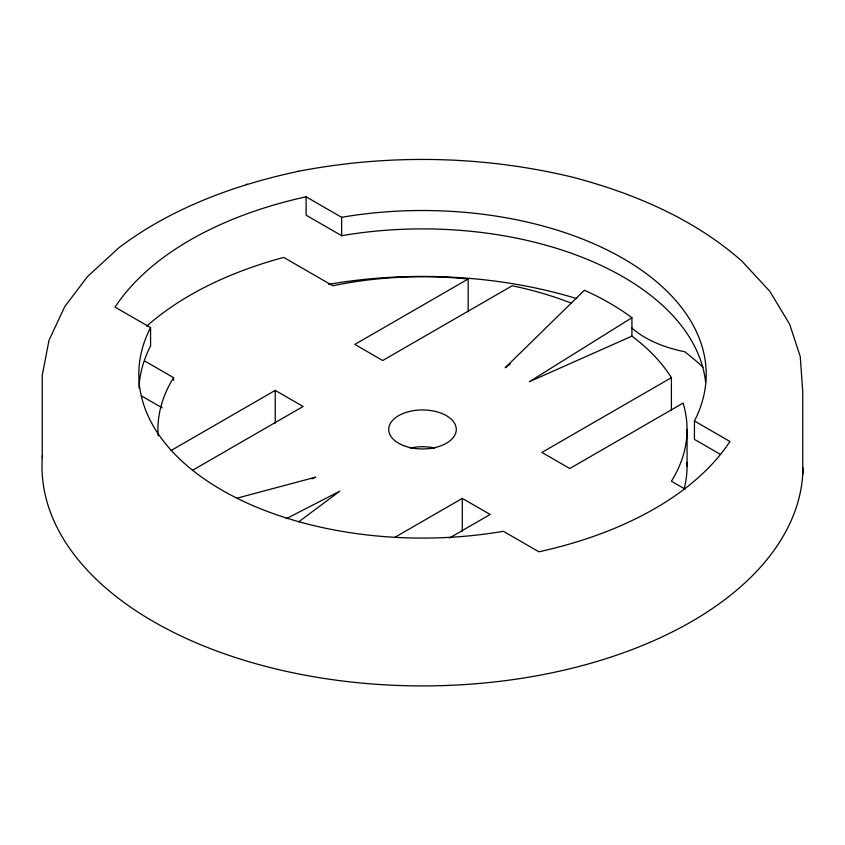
<?xml version="1.0" encoding="UTF-8"?>
<svg xmlns="http://www.w3.org/2000/svg" width="845" height="845" viewBox="0 0 845 845"><rect width="100%" height="100%" fill="white"/><g stroke="black" fill="none" stroke-linecap="round" stroke-linejoin="round"><path stroke-width="1.27" d="M298.644 521.883L339.838 491.146L286.254 518.703M510.443 363.815L505.162 367.765L584.381 290.257A264.559 152.744 0 0 1 631.923 317.731L631.923 336.12A264.559 152.744 0 0 1 671.395 377.673L671.395 410.501M631.923 317.731L529.35 381.729L631.923 336.12M170.975 450.575L275.227 390.39L303.091 406.477L192.913 470.084M468.162 311.826L468.162 278.998L354.837 344.422L382.7 360.509L512.186 285.758A264.559 152.744 0 0 1 571.463 303.228M395.291 537.082L462.299 498.392L490.163 514.478L449.371 538.033M671.395 377.673L541.909 452.434L569.773 468.521L683.087 403.097A264.559 152.744 0 0 1 671.395 481.227L685.094 489.139M312.027 478.788L315.65 477.171L237.265 498.106M802.75 474.436L802.75 391.71L800.247 356.537L789.684 324.311L769.879 291.388L741.899 261.126C694.146 218.929 634.394 193.537 573.343 177.376L572.414 177.154C482.928 155.543 389.038 153.864 298.686 171.239C234.646 184.918 171.651 207.923 118.987 247.669L87.415 276.653L64.759 306.629L48.999 340.313L42.25 375.275L42.25 458.011M246.233 184.442L247.331 184.178M297.915 171.429L298.686 171.239M694.432 420.99L729.943 441.491A328.726 189.787 0 0 1 538.888 551.796L503.377 531.294A283.698 163.793 0 0 1 221.897 490.121A283.698 163.793 0 0 1 150.568 327.606L115.057 307.105A328.726 189.787 0 0 1 306.112 196.8L341.623 217.302A283.698 163.793 0 0 1 623.103 258.486A283.698 163.793 0 0 1 694.432 420.99L694.432 439.379L719.951 454.114M705.596 382.035A283.698 163.793 0 0 0 341.623 235.692L306.112 215.19L306.112 196.8M145.055 361.195L173.605 377.673L173.605 380.303M141.633 395.978L162.187 407.85M687.059 429.397L687.059 466.165M462.299 498.392L462.299 531.22M341.623 217.302L341.623 235.692M275.227 390.39L275.227 423.218M150.568 327.606L150.568 345.996A283.698 163.793 0 0 0 138.929 387.887M803.003 467.876A380.514 219.689 0 0 1 411.768 685.823A380.514 219.689 0 0 1 42.44 455.487M631.733 327.849A101.78 58.759 0 0 0 684.608 351.678A328.726 189.787 0 0 1 703.04 367.29M328.694 284.321A328.726 189.787 0 0 1 576.892 298.665M410.163 448.072A33.779 19.498 0 0 1 434.837 448.072M686.974 462.405A264.559 152.744 0 0 1 684.165 488.759M146.755 326.128A328.726 189.787 0 0 1 283.719 257.408L332.814 285.758A264.559 152.744 0 0 1 468.162 278.998M158.163 435.788A264.559 152.744 0 0 1 173.605 377.673M405.611 446.34A33.779 19.498 0 0 0 456.279 429.45A33.779 19.498 0 0 0 405.611 412.561A33.779 19.498 0 0 0 405.611 446.34"/></g></svg>
